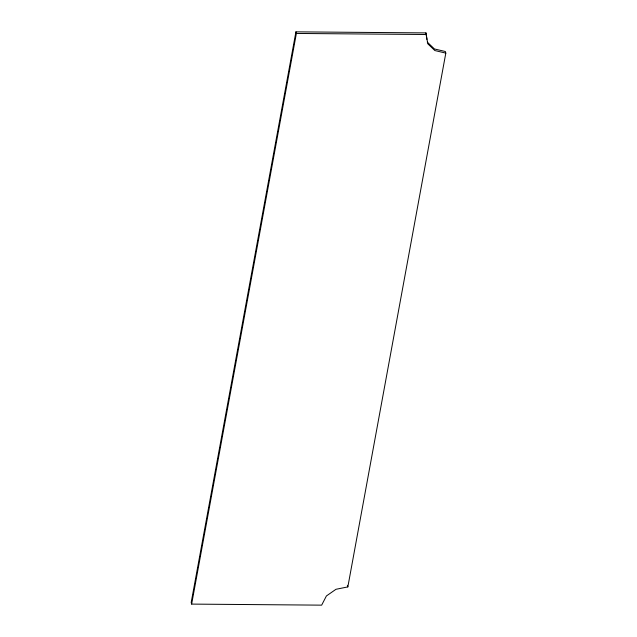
<?xml version="1.0" encoding="UTF-8"?>
<svg xmlns="http://www.w3.org/2000/svg" width="637" height="637" viewBox="0 0 637 637"><rect width="100%" height="100%" fill="white"/><g stroke="black" fill="none" stroke-linecap="round" stroke-linejoin="round"><path stroke-width="0.96" d="M445.812 53.118L434.864 50.554L427.761 43.746L425.946 32.901L295.926 31.85L191.188 602.491L191.641 604.099L321.661 605.15L326.407 595.961L335.986 589.289L347.842 586.908L445.812 53.118L445.359 51.509L434.418 48.953L427.316 42.138M191.641 604.099L296.372 33.45L295.926 31.85M296.372 33.45L426.4 34.509M347.388 585.307L347.842 586.908M425.946 32.901L426.901 39.367"/></g></svg>
